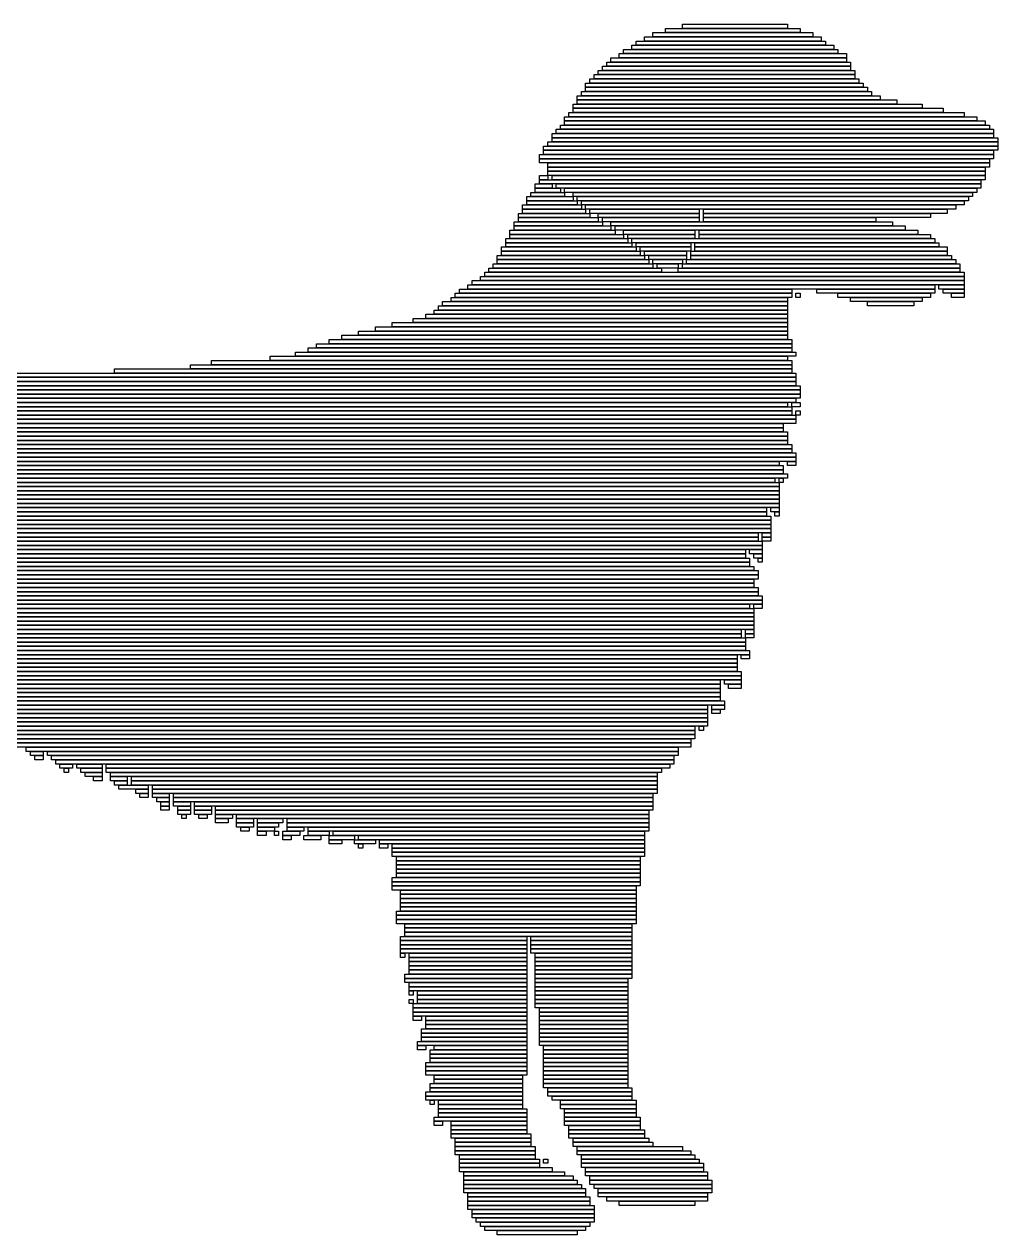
# Model space of a CAD drawing. Extents: x 307 to 716, y 368 to 656.
# Drawn here: x 484.5 to 716, y 368 to 656 of the extents above; entities that cross this region are included whole.
import ezdxf

# ---------------------------------------------------------------- set-up
doc = ezdxf.new("R2010")
doc.units = 0

msp = doc.modelspace()

# ---------------------------------------------------------------- linework, layer by layer
for p, q in [((634, 654), (672, 654)), ((634, 653), (634, 654)), ((637, 655), (669, 655)), ((637, 654), (637, 655)), ((669, 654), (637, 654)), ((641, 656), (666, 656)), ((641, 655), (641, 656)), ((666, 655), (641, 655)), ((666, 656), (666, 655)), ((669, 655), (669, 654)), ((672, 654), (672, 653)), ((629, 651), (677, 651)), ((629, 650), (629, 651)), ((630, 652), (675, 652)), ((630, 651), (630, 652)), ((675, 651), (630, 651)), ((632, 653), (674, 653)), ((632, 652), (632, 653)), ((674, 652), (632, 652)), ((672, 653), (634, 653)), ((674, 653), (674, 652)), ((675, 652), (675, 651)), ((677, 651), (677, 650)), ((624, 648), (680, 648)), ((624, 647), (624, 648)), ((626, 649), (680, 649)), ((626, 648), (626, 649)), ((680, 648), (626, 648)), ((627, 650), (678, 650)), ((627, 649), (627, 650)), ((678, 649), (627, 649)), ((677, 650), (629, 650)), ((678, 650), (678, 649)), ((680, 649), (680, 648)), ((680, 648), (680, 647)), ((622, 646), (681, 646)), ((622, 645), (622, 646)), ((623, 647), (681, 647)), ((623, 646), (623, 647)), ((681, 646), (623, 646)), ((680, 647), (624, 647)), ((681, 647), (681, 646)), ((681, 646), (681, 645)), ((619, 643), (683, 643)), ((619, 642), (619, 643)), ((620, 644), (682, 644)), ((620, 643), (620, 644)), ((682, 643), (620, 643)), ((621, 645), (682, 645)), ((621, 644), (621, 645)), ((682, 644), (621, 644)), ((681, 645), (622, 645)), ((682, 645), (682, 644)), ((682, 644), (682, 643)), ((683, 643), (683, 642)), ((617, 640), (686, 640)), ((617, 639), (617, 640)), ((618, 642), (684, 642)), ((618, 641), (618, 642)), ((684, 641), (618, 641)), ((618, 641), (685, 641)), ((618, 640), (618, 641)), ((685, 640), (618, 640)), ((683, 642), (619, 642)), ((684, 642), (684, 641)), ((685, 641), (685, 640)), ((686, 640), (686, 639)), ((615, 637), (698, 637)), ((615, 636), (615, 637)), ((616, 639), (688, 639)), ((616, 638), (616, 639)), ((688, 638), (616, 638)), ((616, 638), (692, 638)), ((616, 637), (616, 638)), ((692, 637), (616, 637)), ((686, 639), (617, 639)), ((688, 639), (688, 638)), ((692, 638), (692, 637)), ((698, 637), (698, 636)), ((613, 634), (711, 634)), ((613, 633), (613, 634)), ((614, 635), (708, 635)), ((614, 634), (614, 635)), ((708, 634), (614, 634)), ((698, 636), (615, 636)), ((615, 636), (703, 636)), ((615, 635), (615, 636)), ((703, 635), (615, 635)), ((703, 636), (703, 635)), ((708, 635), (708, 634)), ((711, 634), (711, 633)), ((611, 631), (715, 631)), ((611, 630), (611, 631)), ((612, 632), (714, 632)), ((612, 631), (612, 632)), ((714, 631), (612, 631)), ((711, 633), (613, 633)), ((613, 633), (713, 633)), ((613, 632), (613, 633)), ((713, 632), (613, 632)), ((713, 633), (713, 632)), ((714, 632), (714, 631)), ((715, 631), (715, 630)), ((609, 628), (716, 628)), ((609, 627), (609, 628)), ((610, 630), (715, 630)), ((610, 629), (610, 630)), ((715, 629), (610, 629)), ((610, 629), (716, 629)), ((610, 628), (610, 629)), ((716, 628), (610, 628)), ((715, 630), (611, 630)), ((715, 630), (715, 629)), ((716, 629), (716, 628)), ((716, 628), (716, 627)), ((607, 625), (715, 625)), ((607, 624), (607, 625)), ((608, 627), (716, 627)), ((608, 626), (608, 627)), ((716, 626), (608, 626)), ((608, 626), (715, 626)), ((608, 625), (608, 626)), ((715, 625), (608, 625)), ((716, 627), (609, 627)), ((715, 626), (715, 625)), ((715, 625), (715, 624)), ((716, 627), (716, 626)), ((715, 624), (607, 624)), ((607, 624), (714, 624)), ((607, 623), (607, 624)), ((714, 623), (607, 623)), ((609, 623), (714, 623)), ((609, 622), (609, 623)), ((714, 624), (714, 623)), ((714, 623), (714, 622)), ((607, 620), (609, 620)), ((607, 619), (607, 620)), ((714, 622), (609, 622)), ((609, 622), (713, 622)), ((609, 621), (609, 622)), ((713, 621), (609, 621)), ((609, 621), (713, 621)), ((609, 620), (609, 621)), ((713, 620), (609, 620)), ((609, 620), (609, 619)), ((610, 620), (713, 620)), ((610, 619), (610, 620)), ((713, 622), (713, 621)), ((713, 621), (713, 620)), ((713, 620), (713, 619)), ((606, 618), (610, 618)), ((606, 617), (606, 618)), ((610, 617), (606, 617)), ((606, 617), (612, 617)), ((606, 616), (606, 617)), ((609, 619), (607, 619)), ((607, 619), (712, 619)), ((607, 618), (607, 619)), ((712, 618), (607, 618)), ((713, 619), (610, 619)), ((610, 618), (610, 617)), ((611, 618), (712, 618)), ((611, 617), (611, 618)), ((712, 617), (611, 617)), ((612, 617), (612, 616)), ((613, 617), (711, 617)), ((613, 616), (613, 617)), ((711, 617), (711, 616)), ((712, 619), (712, 618)), ((712, 618), (712, 617)), ((604, 615), (615, 615)), ((604, 614), (604, 615)), ((615, 614), (604, 614)), ((604, 614), (616, 614)), ((604, 613), (604, 614)), ((605, 616), (613, 616)), ((605, 615), (605, 616)), ((613, 615), (605, 615)), ((612, 616), (606, 616)), ((711, 616), (613, 616)), ((613, 616), (613, 615)), ((615, 616), (710, 616)), ((615, 615), (615, 616)), ((710, 615), (615, 615)), ((615, 615), (615, 614)), ((616, 615), (709, 615)), ((616, 614), (616, 615)), ((709, 614), (616, 614)), ((616, 614), (616, 613)), ((617, 614), (708, 614)), ((617, 613), (617, 614)), ((708, 614), (708, 613)), ((709, 615), (709, 614)), ((710, 616), (710, 615)), ((602, 611), (619, 611)), ((602, 610), (602, 611)), ((603, 613), (617, 613)), ((603, 612), (603, 613)), ((617, 612), (603, 612)), ((603, 612), (618, 612)), ((603, 611), (603, 612)), ((618, 611), (603, 611)), ((616, 613), (604, 613)), ((708, 613), (617, 613)), ((617, 613), (617, 612)), ((618, 613), (706, 613)), ((618, 612), (618, 613)), ((706, 612), (618, 612)), ((618, 612), (618, 611)), ((619, 612), (645, 612)), ((619, 611), (619, 612)), ((645, 611), (619, 611)), ((619, 611), (619, 610)), ((621, 611), (645, 611)), ((621, 610), (621, 611)), ((645, 612), (645, 611)), ((645, 611), (645, 610)), ((646, 612), (704, 612)), ((646, 611), (646, 612)), ((704, 611), (646, 611)), ((646, 611), (700, 611)), ((646, 610), (646, 611)), ((700, 611), (700, 610)), ((704, 612), (704, 611)), ((706, 613), (706, 612)), ((601, 609), (622, 609)), ((601, 608), (601, 609)), ((622, 608), (601, 608)), ((601, 608), (624, 608)), ((601, 607), (601, 608)), ((619, 610), (602, 610)), ((602, 610), (621, 610)), ((602, 609), (602, 610)), ((621, 609), (602, 609)), ((645, 610), (621, 610)), ((621, 610), (621, 609)), ((622, 610), (645, 610)), ((622, 609), (622, 610)), ((645, 609), (622, 609)), ((622, 609), (622, 608)), ((624, 609), (691, 609)), ((624, 608), (624, 609)), ((691, 608), (624, 608)), ((624, 608), (624, 607)), ((625, 608), (694, 608)), ((625, 607), (625, 608)), ((645, 610), (645, 609)), ((700, 610), (646, 610)), ((646, 610), (687, 610)), ((646, 609), (646, 610)), ((687, 609), (646, 609)), ((687, 610), (687, 609)), ((691, 609), (691, 608)), ((694, 608), (694, 607)), ((599, 605), (628, 605)), ((599, 604), (599, 605)), ((600, 607), (625, 607)), ((600, 606), (600, 607)), ((625, 606), (600, 606)), ((600, 606), (627, 606)), ((600, 605), (600, 606)), ((627, 605), (600, 605)), ((624, 607), (601, 607)), ((694, 607), (625, 607)), ((625, 607), (625, 606)), ((627, 607), (644, 607)), ((627, 606), (627, 607)), ((644, 606), (627, 606)), ((627, 606), (627, 605)), ((628, 606), (644, 606)), ((628, 605), (628, 606)), ((644, 605), (628, 605)), ((628, 605), (628, 604)), ((629, 605), (701, 605)), ((629, 604), (629, 605)), ((644, 607), (644, 606)), ((644, 606), (644, 605)), ((645, 607), (697, 607)), ((645, 606), (645, 607)), ((697, 606), (645, 606)), ((645, 606), (700, 606)), ((645, 605), (645, 606)), ((700, 605), (645, 605)), ((697, 607), (697, 606)), ((700, 606), (700, 605)), ((701, 605), (701, 604)), ((598, 603), (630, 603)), ((598, 602), (598, 603)), ((630, 602), (598, 602)), ((598, 602), (631, 602)), ((598, 601), (598, 602)), ((628, 604), (599, 604)), ((599, 604), (629, 604)), ((599, 603), (599, 604)), ((629, 603), (599, 603)), ((701, 604), (629, 604)), ((629, 604), (629, 603)), ((630, 604), (643, 604)), ((630, 603), (630, 604)), ((643, 603), (630, 603)), ((630, 603), (630, 602)), ((631, 603), (643, 603)), ((631, 602), (631, 603)), ((643, 602), (631, 602)), ((631, 602), (631, 601)), ((632, 602), (642, 602)), ((632, 601), (632, 602)), ((642, 602), (642, 601)), ((643, 604), (643, 603)), ((643, 603), (643, 602)), ((643, 602), (704, 602)), ((643, 601), (643, 602)), ((644, 604), (702, 604)), ((644, 603), (644, 604)), ((702, 603), (644, 603)), ((644, 603), (704, 603)), ((644, 602), (644, 603)), ((704, 602), (644, 602)), ((702, 604), (702, 603)), ((704, 603), (704, 602)), ((704, 602), (704, 601)), ((597, 601), (632, 601)), ((597, 600), (597, 601)), ((632, 600), (597, 600)), ((597, 600), (633, 600)), ((597, 599), (597, 600)), ((631, 601), (598, 601)), ((642, 601), (632, 601)), ((632, 601), (632, 600)), ((633, 601), (642, 601)), ((633, 600), (633, 601)), ((642, 600), (633, 600)), ((633, 600), (633, 599)), ((634, 600), (641, 600)), ((634, 599), (634, 600)), ((641, 600), (641, 599)), ((642, 601), (642, 600)), ((642, 600), (706, 600)), ((642, 599), (642, 600)), ((704, 601), (643, 601)), ((643, 601), (705, 601)), ((643, 600), (643, 601)), ((705, 600), (643, 600)), ((705, 601), (705, 600)), ((706, 600), (706, 599)), ((594, 597), (708, 597)), ((594, 596), (594, 597)), ((595, 598), (636, 598)), ((595, 597), (595, 598)), ((636, 597), (595, 597)), ((596, 599), (634, 599)), ((596, 598), (596, 599)), ((634, 598), (596, 598)), ((633, 599), (597, 599)), ((641, 599), (634, 599)), ((634, 599), (634, 598)), ((635, 599), (640, 599)), ((635, 598), (635, 599)), ((640, 598), (635, 598)), ((636, 598), (636, 597)), ((640, 599), (640, 598)), ((640, 598), (707, 598)), ((640, 597), (640, 598)), ((707, 597), (640, 597)), ((641, 599), (707, 599)), ((641, 598), (641, 599)), ((707, 598), (641, 598)), ((706, 599), (642, 599)), ((707, 599), (707, 598)), ((707, 598), (707, 597)), ((708, 597), (708, 596)), ((590, 594), (701, 594)), ((590, 593), (590, 594)), ((591, 595), (708, 595)), ((591, 594), (591, 595)), ((708, 594), (591, 594)), ((593, 596), (708, 596)), ((593, 595), (593, 596)), ((708, 595), (593, 595)), ((708, 596), (594, 596)), ((701, 594), (701, 593)), ((702, 594), (708, 594)), ((702, 593), (702, 594)), ((708, 596), (708, 595)), ((708, 595), (708, 594)), ((708, 594), (708, 593)), ((586, 591), (666, 591)), ((586, 590), (586, 591)), ((587, 592), (667, 592)), ((587, 591), (587, 592)), ((667, 591), (587, 591)), ((588, 593), (667, 593)), ((588, 592), (588, 593)), ((667, 592), (588, 592)), ((701, 593), (590, 593)), ((666, 591), (666, 590)), ((667, 593), (667, 592)), ((667, 592), (667, 591)), ((668, 592), (669, 592)), ((668, 591), (668, 592)), ((669, 591), (668, 591)), ((669, 592), (669, 591)), ((673, 593), (701, 593)), ((673, 592), (673, 593)), ((701, 592), (673, 592)), ((678, 592), (700, 592)), ((678, 591), (678, 592)), ((700, 591), (678, 591)), ((681, 591), (698, 591)), ((681, 590), (681, 591)), ((698, 591), (698, 590)), ((700, 592), (700, 591)), ((701, 593), (701, 592)), ((708, 593), (702, 593)), ((703, 593), (708, 593)), ((703, 592), (703, 593)), ((708, 592), (703, 592)), ((705, 592), (708, 592)), ((705, 591), (705, 592)), ((708, 591), (705, 591)), ((708, 593), (708, 592)), ((708, 592), (708, 591)), ((582, 588), (666, 588)), ((582, 587), (582, 588)), ((583, 589), (666, 589)), ((583, 588), (583, 589)), ((666, 588), (583, 588)), ((584, 590), (666, 590)), ((584, 589), (584, 590)), ((666, 589), (584, 589)), ((666, 590), (586, 590)), ((666, 590), (666, 589)), ((666, 589), (666, 588)), ((666, 588), (666, 587)), ((698, 590), (681, 590)), ((685, 590), (696, 590)), ((685, 589), (685, 590)), ((696, 589), (685, 589)), ((696, 590), (696, 589)), ((572, 585), (666, 585)), ((572, 584), (572, 585)), ((577, 586), (666, 586)), ((577, 585), (577, 586)), ((666, 585), (577, 585)), ((580, 587), (666, 587)), ((580, 586), (580, 587)), ((666, 586), (580, 586)), ((666, 587), (582, 587)), ((666, 587), (666, 586)), ((666, 586), (666, 585)), ((666, 585), (666, 584)), ((560, 582), (666, 582)), ((560, 581), (560, 582)), ((564, 583), (666, 583)), ((564, 582), (564, 583)), ((666, 582), (564, 582)), ((568, 584), (666, 584)), ((568, 583), (568, 584)), ((666, 583), (568, 583)), ((666, 584), (572, 584)), ((666, 584), (666, 583)), ((666, 583), (666, 582)), ((666, 582), (666, 581)), ((552, 579), (667, 579)), ((552, 578), (552, 579)), ((554, 580), (667, 580)), ((554, 579), (554, 580)), ((667, 579), (554, 579)), ((557, 581), (667, 581)), ((557, 580), (557, 581)), ((667, 580), (557, 580)), ((666, 581), (560, 581)), ((667, 581), (667, 580)), ((667, 580), (667, 579)), ((667, 579), (667, 578)), ((529, 576), (667, 576)), ((529, 575), (529, 576)), ((543, 577), (666, 577)), ((543, 576), (543, 577)), ((666, 576), (543, 576)), ((549, 578), (668, 578)), ((549, 577), (549, 578)), ((668, 577), (549, 577)), ((667, 578), (552, 578)), ((666, 577), (666, 576)), ((667, 576), (667, 575)), ((668, 578), (668, 577)), ((506, 574), (667, 574)), ((506, 573), (506, 574)), ((524, 575), (667, 575)), ((524, 574), (524, 575)), ((667, 574), (524, 574)), ((667, 575), (529, 575)), ((667, 575), (667, 574)), ((667, 574), (667, 573)), ((458, 571), (668, 571)), ((464, 572), (668, 572)), ((668, 571), (464, 571)), ((474, 573), (668, 573)), ((668, 572), (474, 572)), ((667, 573), (506, 573)), ((668, 573), (668, 572)), ((668, 572), (668, 571)), ((668, 571), (668, 570)), ((445, 568), (669, 568)), ((449, 569), (669, 569)), ((669, 568), (449, 568)), ((453, 570), (669, 570)), ((669, 569), (453, 569)), ((668, 570), (458, 570)), ((669, 570), (669, 569)), ((669, 569), (669, 568)), ((669, 568), (669, 567)), ((436, 565), (667, 565)), ((439, 566), (666, 566)), ((666, 565), (439, 565)), ((442, 567), (668, 567)), ((668, 566), (442, 566)), ((669, 567), (445, 567)), ((666, 566), (666, 565)), ((667, 566), (669, 566)), ((667, 565), (667, 566)), ((669, 565), (667, 565)), ((667, 565), (667, 564)), ((668, 567), (668, 566)), ((669, 566), (669, 565)), ((429, 562), (668, 562)), ((431, 563), (668, 563)), ((668, 562), (431, 562)), ((433, 564), (667, 564)), ((667, 563), (433, 563)), ((667, 564), (436, 564)), ((667, 564), (667, 563)), ((668, 564), (669, 564)), ((668, 563), (668, 564)), ((669, 563), (668, 563)), ((668, 563), (668, 562)), ((668, 562), (668, 561)), ((669, 564), (669, 563)), ((423, 559), (666, 559)), ((425, 560), (665, 560)), ((665, 559), (425, 559)), ((427, 561), (665, 561)), ((665, 560), (427, 560)), ((668, 561), (429, 561)), ((665, 561), (665, 560)), ((665, 560), (665, 559)), ((666, 559), (666, 558)), ((418, 556), (667, 556)), ((420, 557), (666, 557)), ((666, 556), (420, 556)), ((421, 558), (666, 558)), ((666, 557), (421, 557)), ((666, 558), (423, 558)), ((666, 558), (666, 557)), ((666, 557), (666, 556)), ((667, 556), (667, 555)), ((414, 553), (668, 553)), ((416, 554), (668, 554)), ((668, 553), (416, 553)), ((417, 555), (667, 555)), ((667, 554), (417, 554)), ((667, 555), (418, 555)), ((667, 555), (667, 554)), ((668, 554), (668, 553)), ((668, 553), (668, 552)), ((412, 551), (665, 551)), ((413, 552), (664, 552)), ((664, 551), (413, 551)), ((668, 552), (414, 552)), ((664, 552), (664, 551)), ((665, 551), (665, 550)), ((666, 552), (668, 552)), ((666, 551), (666, 552)), ((668, 551), (666, 551)), ((668, 552), (668, 551)), ((409, 548), (663, 548)), ((410, 549), (666, 549)), ((666, 548), (410, 548)), ((411, 550), (665, 550)), ((665, 549), (411, 549)), ((665, 550), (412, 550)), ((663, 548), (663, 547)), ((664, 548), (665, 548)), ((664, 547), (664, 548)), ((665, 550), (665, 549)), ((665, 548), (665, 547)), ((666, 549), (666, 548)), ((407, 545), (664, 545)), ((408, 547), (664, 547)), ((664, 546), (408, 546)), ((408, 546), (664, 546)), ((664, 545), (408, 545)), ((663, 547), (409, 547)), ((665, 547), (664, 547)), ((664, 547), (664, 546)), ((664, 546), (664, 545)), ((664, 545), (664, 544)), ((404, 542), (664, 542)), ((405, 543), (664, 543)), ((664, 542), (405, 542)), ((406, 544), (664, 544)), ((664, 543), (406, 543)), ((664, 544), (407, 544)), ((664, 544), (664, 543)), ((664, 543), (664, 542)), ((664, 542), (664, 541)), ((402, 540), (661, 540)), ((661, 539), (402, 539)), ((402, 539), (662, 539)), ((403, 541), (661, 541)), ((661, 540), (403, 540)), ((664, 541), (404, 541)), ((661, 541), (661, 540)), ((661, 540), (661, 539)), ((662, 541), (664, 541)), ((662, 540), (662, 541)), ((664, 540), (662, 540)), ((662, 539), (662, 538)), ((663, 540), (664, 540)), ((663, 539), (663, 540)), ((664, 539), (663, 539)), ((664, 541), (664, 540)), ((664, 540), (664, 539)), ((400, 537), (662, 537)), ((662, 536), (400, 536)), ((400, 536), (662, 536)), ((401, 538), (662, 538)), ((662, 537), (401, 537)), ((662, 538), (402, 538)), ((662, 538), (662, 537)), ((662, 537), (662, 536)), ((662, 536), (662, 535)), ((398, 534), (659, 534)), ((659, 533), (398, 533)), ((398, 533), (660, 533)), ((399, 535), (659, 535)), ((659, 534), (399, 534)), ((662, 535), (400, 535)), ((659, 535), (659, 534)), ((659, 534), (659, 533)), ((660, 535), (662, 535)), ((660, 534), (660, 535)), ((662, 534), (660, 534)), ((660, 534), (662, 534)), ((660, 533), (660, 534)), ((662, 533), (660, 533)), ((660, 533), (660, 532)), ((662, 535), (662, 534)), ((662, 534), (662, 533)), ((395, 530), (656, 530)), ((396, 531), (656, 531)), ((656, 530), (396, 530)), ((397, 532), (660, 532)), ((660, 531), (397, 531)), ((660, 532), (398, 532)), ((656, 531), (656, 530)), ((656, 530), (656, 529)), ((657, 531), (660, 531)), ((657, 530), (657, 531)), ((660, 530), (657, 530)), ((658, 530), (660, 530)), ((658, 529), (658, 530)), ((660, 532), (660, 531)), ((660, 531), (660, 530)), ((660, 530), (660, 529)), ((394, 528), (657, 528)), ((656, 529), (395, 529)), ((395, 529), (657, 529)), ((657, 528), (395, 528)), ((657, 529), (657, 528)), ((657, 528), (657, 527)), ((660, 529), (658, 529)), ((659, 529), (660, 529)), ((659, 528), (659, 529)), ((660, 528), (659, 528)), ((660, 529), (660, 528)), ((392, 526), (659, 526)), ((659, 525), (392, 525)), ((392, 525), (659, 525)), ((393, 527), (658, 527)), ((658, 526), (393, 526)), ((657, 527), (394, 527)), ((658, 527), (658, 526)), ((659, 526), (659, 525)), ((659, 525), (659, 524)), ((390, 523), (658, 523)), ((658, 522), (390, 522)), ((390, 522), (659, 522)), ((391, 524), (658, 524)), ((658, 523), (391, 523)), ((659, 524), (392, 524)), ((658, 524), (658, 523)), ((658, 523), (658, 522)), ((659, 522), (659, 521)), ((387, 519), (660, 519)), ((388, 520), (660, 520)), ((660, 519), (388, 519)), ((389, 521), (659, 521)), ((659, 520), (389, 520)), ((659, 521), (390, 521)), ((659, 521), (659, 520)), ((660, 520), (660, 519)), ((660, 519), (660, 518)), ((384, 516), (658, 516)), ((385, 517), (658, 517)), ((658, 516), (385, 516)), ((386, 518), (657, 518)), ((657, 517), (386, 517)), ((660, 518), (387, 518)), ((657, 518), (657, 517)), ((658, 518), (660, 518)), ((658, 517), (658, 518)), ((660, 517), (658, 517)), ((658, 517), (658, 516)), ((658, 516), (658, 515)), ((660, 518), (660, 517)), ((381, 513), (658, 513)), ((382, 514), (658, 514)), ((658, 513), (382, 513)), ((383, 515), (658, 515)), ((658, 514), (383, 514)), ((658, 515), (384, 515)), ((658, 515), (658, 514)), ((658, 514), (658, 513)), ((658, 513), (658, 512)), ((378, 510), (656, 510)), ((379, 511), (655, 511)), ((655, 510), (379, 510)), ((380, 512), (655, 512)), ((655, 511), (380, 511)), ((658, 512), (381, 512)), ((655, 512), (655, 511)), ((655, 511), (655, 510)), ((656, 512), (658, 512)), ((656, 511), (656, 512)), ((658, 511), (656, 511)), ((656, 511), (658, 511)), ((656, 510), (656, 511)), ((658, 510), (656, 510)), ((656, 510), (656, 509)), ((658, 512), (658, 511)), ((658, 511), (658, 510)), ((373, 507), (657, 507)), ((375, 508), (656, 508)), ((656, 507), (375, 507)), ((376, 509), (656, 509)), ((656, 508), (376, 508)), ((656, 509), (378, 509)), ((656, 509), (656, 508)), ((656, 508), (656, 507)), ((657, 507), (657, 506)), ((368, 504), (654, 504)), ((370, 505), (654, 505)), ((654, 504), (370, 504)), ((372, 506), (654, 506)), ((654, 505), (372, 505)), ((657, 506), (373, 506)), ((654, 506), (654, 505)), ((654, 505), (654, 504)), ((654, 504), (654, 503)), ((655, 506), (657, 506)), ((655, 505), (655, 506)), ((657, 505), (655, 505)), ((657, 506), (657, 505)), ((363, 502), (655, 502)), ((366, 503), (654, 503)), ((654, 502), (366, 502)), ((654, 503), (368, 503)), ((654, 503), (654, 502)), ((655, 502), (655, 501)), ((352, 499), (650, 499)), ((357, 500), (650, 500)), ((650, 499), (357, 499)), ((360, 501), (655, 501)), ((655, 500), (360, 500)), ((655, 501), (363, 501)), ((650, 500), (650, 499)), ((650, 499), (650, 498)), ((651, 500), (655, 500)), ((651, 499), (651, 500)), ((655, 499), (651, 499)), ((652, 499), (655, 499)), ((652, 498), (652, 499)), ((655, 501), (655, 500)), ((655, 500), (655, 499)), ((655, 499), (655, 498)), ((319, 496), (650, 496)), ((322, 497), (650, 497)), ((650, 496), (322, 496)), ((342, 498), (650, 498)), ((650, 497), (342, 497)), ((650, 498), (352, 498)), ((650, 498), (650, 497)), ((650, 497), (650, 496)), ((650, 496), (650, 495)), ((655, 498), (652, 498)), ((313, 493), (647, 493)), ((314, 494), (647, 494)), ((647, 493), (314, 493)), ((316, 495), (651, 495)), ((651, 494), (316, 494)), ((650, 495), (319, 495)), ((647, 494), (647, 493)), ((647, 493), (647, 492)), ((648, 494), (651, 494)), ((648, 493), (648, 494)), ((651, 493), (648, 493)), ((648, 493), (650, 493)), ((648, 492), (648, 493)), ((650, 493), (650, 492)), ((651, 495), (651, 494)), ((651, 494), (651, 493)), ((310, 491), (647, 491)), ((647, 490), (310, 490)), ((310, 490), (647, 490)), ((312, 492), (647, 492)), ((647, 491), (312, 491)), ((647, 492), (313, 492)), ((647, 492), (647, 491)), ((647, 491), (647, 490)), ((647, 490), (647, 489)), ((650, 492), (648, 492)), ((308, 488), (644, 488)), ((644, 487), (308, 487)), ((308, 487), (644, 487)), ((309, 489), (644, 489)), ((644, 488), (309, 488)), ((647, 489), (310, 489)), ((644, 489), (644, 488)), ((644, 488), (644, 487)), ((644, 487), (644, 486)), ((645, 489), (646, 489)), ((645, 488), (645, 489)), ((646, 488), (645, 488)), ((646, 489), (646, 488)), ((307, 486), (643, 486)), ((643, 485), (307, 485)), ((644, 486), (308, 486)), ((401, 485), (643, 485)), ((643, 484), (401, 484)), ((485, 484), (640, 484)), ((485, 483), (485, 484)), ((640, 484), (640, 483)), ((643, 486), (643, 485)), ((643, 485), (643, 484)), ((640, 483), (485, 483)), ((486, 483), (489, 483)), ((486, 482), (486, 483)), ((489, 482), (486, 482)), ((487, 482), (489, 482)), ((487, 481), (487, 482)), ((489, 481), (487, 481)), ((489, 483), (489, 482)), ((489, 482), (489, 481)), ((490, 483), (640, 483)), ((490, 482), (490, 483)), ((640, 482), (490, 482)), ((491, 482), (639, 482)), ((491, 481), (491, 482)), ((639, 481), (491, 481)), ((492, 481), (639, 481)), ((492, 480), (492, 481)), ((639, 482), (639, 481)), ((639, 481), (639, 480)), ((640, 483), (640, 482)), ((639, 480), (492, 480)), ((493, 480), (496, 480)), ((493, 479), (493, 480)), ((496, 479), (493, 479)), ((494, 479), (495, 479)), ((494, 478), (494, 479)), ((495, 479), (495, 478)), ((496, 480), (496, 479)), ((497, 480), (503, 480)), ((497, 479), (497, 480)), ((503, 479), (497, 479)), ((498, 479), (503, 479)), ((498, 478), (498, 479)), ((503, 480), (503, 479)), ((503, 479), (503, 478)), ((504, 480), (638, 480)), ((504, 479), (504, 480)), ((638, 479), (504, 479)), ((504, 479), (636, 479)), ((504, 478), (504, 479)), ((636, 479), (636, 478)), ((638, 480), (638, 479)), ((495, 478), (494, 478)), ((503, 478), (498, 478)), ((499, 478), (503, 478)), ((499, 477), (499, 478)), ((503, 477), (499, 477)), ((501, 477), (503, 477)), ((501, 476), (501, 477)), ((503, 476), (501, 476)), ((503, 478), (503, 477)), ((503, 477), (503, 476)), ((636, 478), (504, 478)), ((505, 478), (635, 478)), ((505, 477), (505, 478)), ((635, 477), (505, 477)), ((505, 477), (509, 477)), ((505, 476), (505, 477)), ((509, 476), (505, 476)), ((506, 476), (509, 476)), ((506, 475), (506, 476)), ((509, 477), (509, 476)), ((509, 476), (509, 475)), ((510, 477), (635, 477)), ((510, 476), (510, 477)), ((635, 476), (510, 476)), ((510, 476), (635, 476)), ((510, 475), (510, 476)), ((635, 478), (635, 477)), ((635, 477), (635, 476)), ((635, 476), (635, 475)), ((509, 475), (506, 475)), ((507, 475), (514, 475)), ((507, 474), (507, 475)), ((514, 474), (507, 474)), ((635, 475), (510, 475)), ((511, 474), (514, 474)), ((511, 473), (511, 474)), ((514, 473), (511, 473)), ((512, 473), (514, 473)), ((512, 472), (512, 473)), ((514, 475), (514, 474)), ((514, 474), (514, 473)), ((514, 473), (514, 472)), ((515, 475), (635, 475)), ((515, 474), (515, 475)), ((635, 474), (515, 474)), ((515, 474), (635, 474)), ((515, 473), (515, 474)), ((635, 473), (515, 473)), ((515, 473), (519, 473)), ((515, 472), (515, 473)), ((519, 473), (519, 472)), ((520, 473), (634, 473)), ((520, 472), (520, 473)), ((634, 473), (634, 472)), ((635, 475), (635, 474)), ((635, 474), (635, 473)), ((514, 472), (512, 472)), ((519, 472), (515, 472)), ((516, 472), (519, 472)), ((516, 471), (516, 472)), ((519, 471), (516, 471)), ((517, 471), (519, 471)), ((517, 470), (517, 471)), ((519, 470), (517, 470)), ((517, 470), (519, 470)), ((517, 469), (517, 470)), ((519, 472), (519, 471)), ((519, 471), (519, 470)), ((519, 470), (519, 469)), ((634, 472), (520, 472)), ((520, 472), (634, 472)), ((520, 471), (520, 472)), ((634, 471), (520, 471)), ((520, 471), (524, 471)), ((520, 470), (520, 471)), ((524, 470), (520, 470)), ((521, 470), (524, 470)), ((521, 469), (521, 470)), ((524, 471), (524, 470)), ((524, 470), (524, 469)), ((525, 471), (634, 471)), ((525, 470), (525, 471)), ((634, 470), (525, 470)), ((525, 470), (529, 470)), ((525, 469), (525, 470)), ((529, 470), (529, 469)), ((530, 470), (634, 470)), ((530, 469), (530, 470)), ((634, 472), (634, 471)), ((634, 471), (634, 470)), ((634, 470), (634, 469)), ((519, 469), (517, 469)), ((524, 469), (521, 469)), ((521, 469), (524, 469)), ((521, 468), (521, 469)), ((524, 468), (521, 468)), ((522, 468), (523, 468)), ((522, 467), (522, 468)), ((523, 467), (522, 467)), ((523, 468), (523, 467)), ((524, 469), (524, 468)), ((529, 469), (525, 469)), ((525, 469), (529, 469)), ((525, 468), (525, 469)), ((529, 468), (525, 468)), ((526, 468), (528, 468)), ((526, 467), (526, 468)), ((528, 467), (526, 467)), ((528, 468), (528, 467)), ((529, 469), (529, 468)), ((634, 469), (530, 469)), ((530, 469), (633, 469)), ((530, 468), (530, 469)), ((633, 468), (530, 468)), ((530, 468), (534, 468)), ((530, 467), (530, 468)), ((534, 467), (530, 467)), ((530, 467), (533, 467)), ((530, 466), (530, 467)), ((533, 467), (533, 466)), ((534, 468), (534, 467)), ((535, 468), (633, 468)), ((535, 467), (535, 468)), ((633, 467), (535, 467)), ((535, 467), (539, 467)), ((535, 466), (535, 467)), ((539, 467), (539, 466)), ((540, 467), (546, 467)), ((540, 466), (540, 467)), ((546, 467), (546, 466)), ((547, 467), (633, 467)), ((547, 466), (547, 467)), ((633, 469), (633, 468)), ((633, 468), (633, 467)), ((633, 467), (633, 466)), ((533, 466), (530, 466)), ((539, 466), (535, 466)), ((535, 466), (539, 466)), ((535, 465), (535, 466)), ((539, 465), (535, 465)), ((536, 465), (538, 465)), ((536, 464), (536, 465)), ((538, 464), (536, 464)), ((538, 465), (538, 464)), ((539, 466), (539, 465)), ((546, 466), (540, 466)), ((540, 466), (545, 466)), ((540, 465), (540, 466)), ((545, 465), (540, 465)), ((540, 465), (544, 465)), ((540, 464), (540, 465)), ((544, 464), (540, 464)), ((540, 464), (542, 464)), ((540, 463), (540, 464)), ((542, 464), (542, 463)), ((544, 465), (544, 464)), ((544, 464), (545, 464)), ((544, 463), (544, 464)), ((545, 466), (545, 465)), ((545, 464), (545, 463)), ((546, 464), (550, 464)), ((546, 463), (546, 464)), ((633, 466), (547, 466)), ((547, 466), (633, 466)), ((547, 465), (547, 466)), ((633, 465), (547, 465)), ((547, 465), (551, 465)), ((547, 464), (547, 465)), ((551, 464), (547, 464)), ((550, 464), (550, 463)), ((551, 465), (551, 464)), ((552, 465), (633, 465)), ((552, 464), (552, 465)), ((633, 464), (552, 464)), ((552, 464), (557, 464)), ((552, 463), (552, 464)), ((557, 464), (557, 463)), ((558, 464), (632, 464)), ((558, 463), (558, 464)), ((632, 464), (632, 463)), ((633, 466), (633, 465)), ((633, 465), (633, 464)), ((542, 463), (540, 463)), ((545, 463), (544, 463)), ((550, 463), (546, 463)), ((546, 463), (548, 463)), ((546, 462), (546, 463)), ((548, 462), (546, 462)), ((548, 463), (548, 462)), ((551, 463), (555, 463)), ((551, 462), (551, 463)), ((555, 462), (551, 462)), ((557, 463), (552, 463)), ((555, 463), (555, 462)), ((557, 463), (563, 463)), ((557, 462), (557, 463)), ((563, 462), (557, 462)), ((557, 462), (560, 462)), ((557, 461), (557, 462)), ((560, 461), (557, 461)), ((632, 463), (558, 463)), ((560, 462), (560, 461)), ((563, 463), (563, 462)), ((563, 462), (568, 462)), ((563, 461), (563, 462)), ((568, 461), (563, 461)), ((564, 463), (632, 463)), ((564, 462), (564, 463)), ((632, 462), (564, 462)), ((564, 461), (565, 461)), ((564, 460), (564, 461)), ((565, 461), (565, 460)), ((568, 462), (568, 461)), ((569, 462), (632, 462)), ((569, 461), (569, 462)), ((632, 461), (569, 461)), ((569, 461), (571, 461)), ((569, 460), (569, 461)), ((571, 461), (571, 460)), ((572, 461), (632, 461)), ((572, 460), (572, 461)), ((632, 463), (632, 462)), ((632, 462), (632, 461)), ((632, 461), (632, 460)), ((565, 460), (564, 460)), ((571, 460), (569, 460)), ((632, 460), (572, 460)), ((572, 460), (632, 460)), ((572, 459), (572, 460)), ((632, 459), (572, 459)), ((572, 459), (632, 459)), ((572, 458), (572, 459)), ((632, 458), (572, 458)), ((573, 458), (631, 458)), ((573, 457), (573, 458)), ((631, 458), (631, 457)), ((632, 460), (632, 459)), ((632, 459), (632, 458)), ((631, 457), (573, 457)), ((573, 457), (631, 457)), ((573, 456), (573, 457)), ((631, 456), (573, 456)), ((573, 456), (631, 456)), ((573, 455), (573, 456)), ((631, 457), (631, 456)), ((631, 456), (631, 455)), ((572, 453), (631, 453)), ((572, 452), (572, 453)), ((631, 455), (573, 455)), ((573, 455), (631, 455)), ((573, 454), (573, 455)), ((631, 454), (573, 454)), ((573, 454), (631, 454)), ((573, 453), (573, 454)), ((631, 453), (573, 453)), ((631, 455), (631, 454)), ((631, 454), (631, 453)), ((631, 453), (631, 452)), ((631, 452), (572, 452)), ((572, 452), (631, 452)), ((572, 451), (572, 452)), ((631, 451), (572, 451)), ((572, 451), (630, 451)), ((572, 450), (572, 451)), ((630, 450), (572, 450)), ((574, 450), (630, 450)), ((574, 449), (574, 450)), ((630, 451), (630, 450)), ((630, 450), (630, 449)), ((631, 452), (631, 451)), ((630, 449), (574, 449)), ((574, 449), (630, 449)), ((574, 448), (574, 449)), ((630, 448), (574, 448)), ((574, 448), (630, 448)), ((574, 447), (574, 448)), ((630, 447), (574, 447)), ((574, 447), (630, 447)), ((574, 446), (574, 447)), ((630, 449), (630, 448)), ((630, 448), (630, 447)), ((630, 447), (630, 446)), ((573, 445), (630, 445)), ((573, 444), (573, 445)), ((630, 444), (573, 444)), ((573, 444), (630, 444)), ((573, 443), (573, 444)), ((630, 446), (574, 446)), ((574, 446), (630, 446)), ((574, 445), (574, 446)), ((630, 445), (574, 445)), ((630, 446), (630, 445)), ((630, 445), (630, 444)), ((630, 444), (630, 443)), ((630, 443), (573, 443)), ((573, 443), (630, 443)), ((573, 442), (573, 443)), ((630, 442), (573, 442)), ((575, 442), (629, 442)), ((575, 441), (575, 442)), ((629, 441), (575, 441)), ((575, 441), (629, 441)), ((575, 440), (575, 441)), ((629, 442), (629, 441)), ((629, 441), (629, 440)), ((630, 443), (630, 442)), ((574, 439), (604, 439)), ((574, 438), (574, 439)), ((604, 438), (574, 438)), ((574, 438), (604, 438)), ((574, 437), (574, 438)), ((629, 440), (575, 440)), ((575, 440), (629, 440)), ((575, 439), (575, 440)), ((629, 439), (575, 439)), ((604, 439), (604, 438)), ((604, 438), (604, 437)), ((605, 439), (629, 439)), ((605, 438), (605, 439)), ((629, 438), (605, 438)), ((605, 438), (629, 438)), ((605, 437), (605, 438)), ((629, 440), (629, 439)), ((629, 439), (629, 438)), ((629, 438), (629, 437)), ((604, 437), (574, 437)), ((574, 437), (604, 437)), ((574, 436), (574, 437)), ((604, 436), (574, 436)), ((574, 436), (604, 436)), ((574, 435), (574, 436)), ((604, 435), (574, 435)), ((574, 435), (575, 435)), ((574, 434), (574, 435)), ((575, 435), (575, 434)), ((576, 435), (604, 435)), ((576, 434), (576, 435)), ((604, 437), (604, 436)), ((604, 436), (604, 435)), ((604, 435), (604, 434)), ((629, 437), (605, 437)), ((605, 437), (629, 437)), ((605, 436), (605, 437)), ((629, 436), (605, 436)), ((605, 436), (629, 436)), ((605, 435), (605, 436)), ((629, 435), (605, 435)), ((606, 435), (629, 435)), ((606, 434), (606, 435)), ((629, 437), (629, 436)), ((629, 436), (629, 435)), ((629, 435), (629, 434)), ((575, 434), (574, 434)), ((604, 434), (576, 434)), ((576, 434), (604, 434)), ((576, 433), (576, 434)), ((604, 433), (576, 433)), ((576, 433), (604, 433)), ((576, 432), (576, 433)), ((604, 432), (576, 432)), ((576, 432), (604, 432)), ((576, 431), (576, 432)), ((604, 434), (604, 433)), ((604, 433), (604, 432)), ((604, 432), (604, 431)), ((629, 434), (606, 434)), ((606, 434), (629, 434)), ((606, 433), (606, 434)), ((629, 433), (606, 433)), ((606, 433), (629, 433)), ((606, 432), (606, 433)), ((629, 432), (606, 432)), ((606, 432), (629, 432)), ((606, 431), (606, 432)), ((629, 434), (629, 433)), ((629, 433), (629, 432)), ((629, 432), (629, 431)), ((575, 430), (604, 430)), ((575, 429), (575, 430)), ((604, 431), (576, 431)), ((576, 431), (604, 431)), ((576, 430), (576, 431)), ((604, 430), (576, 430)), ((604, 431), (604, 430)), ((604, 430), (604, 429)), ((629, 431), (606, 431)), ((606, 431), (629, 431)), ((606, 430), (606, 431)), ((629, 430), (606, 430)), ((606, 430), (629, 430)), ((606, 429), (606, 430)), ((629, 431), (629, 430)), ((629, 430), (629, 429)), ((604, 429), (575, 429)), ((575, 429), (604, 429)), ((575, 428), (575, 429)), ((604, 428), (575, 428)), ((576, 428), (604, 428)), ((576, 427), (576, 428)), ((604, 427), (576, 427)), ((576, 427), (604, 427)), ((576, 426), (576, 427)), ((604, 429), (604, 428)), ((604, 428), (604, 427)), ((604, 427), (604, 426)), ((629, 429), (606, 429)), ((606, 429), (628, 429)), ((606, 428), (606, 429)), ((628, 428), (606, 428)), ((606, 428), (628, 428)), ((606, 427), (606, 428)), ((628, 427), (606, 427)), ((606, 427), (628, 427)), ((606, 426), (606, 427)), ((628, 429), (628, 428)), ((628, 428), (628, 427)), ((628, 427), (628, 426)), ((604, 426), (576, 426)), ((576, 426), (577, 426)), ((576, 425), (576, 426)), ((577, 425), (576, 425)), ((576, 424), (577, 424)), ((576, 423), (576, 424)), ((577, 426), (577, 425)), ((577, 424), (577, 423)), ((578, 426), (604, 426)), ((578, 425), (578, 426)), ((604, 425), (578, 425)), ((578, 425), (604, 425)), ((578, 424), (578, 425)), ((604, 424), (578, 424)), ((578, 424), (604, 424)), ((578, 423), (578, 424)), ((604, 426), (604, 425)), ((604, 425), (604, 424)), ((604, 424), (604, 423)), ((628, 426), (606, 426)), ((606, 426), (628, 426)), ((606, 425), (606, 426)), ((628, 425), (606, 425)), ((606, 425), (628, 425)), ((606, 424), (606, 425)), ((628, 424), (606, 424)), ((606, 424), (628, 424)), ((606, 423), (606, 424)), ((628, 426), (628, 425)), ((628, 425), (628, 424)), ((628, 424), (628, 423)), ((577, 423), (576, 423)), ((577, 423), (604, 423)), ((577, 422), (577, 423)), ((604, 422), (577, 422)), ((577, 422), (604, 422)), ((577, 421), (577, 422)), ((604, 421), (577, 421)), ((577, 421), (604, 421)), ((577, 420), (577, 421)), ((604, 423), (578, 423)), ((604, 423), (604, 422)), ((604, 422), (604, 421)), ((604, 421), (604, 420)), ((628, 423), (606, 423)), ((606, 423), (628, 423)), ((606, 422), (606, 423)), ((628, 422), (606, 422)), ((607, 422), (628, 422)), ((607, 421), (607, 422)), ((628, 421), (607, 421)), ((607, 421), (628, 421)), ((607, 420), (607, 421)), ((628, 423), (628, 422)), ((628, 422), (628, 421)), ((628, 421), (628, 420)), ((604, 420), (577, 420)), ((577, 420), (579, 420)), ((577, 419), (577, 420)), ((579, 419), (577, 419)), ((579, 420), (579, 419)), ((580, 420), (604, 420)), ((580, 419), (580, 420)), ((604, 419), (580, 419)), ((580, 419), (604, 419)), ((580, 418), (580, 419)), ((604, 418), (580, 418)), ((580, 418), (604, 418)), ((580, 417), (580, 418)), ((604, 420), (604, 419)), ((604, 419), (604, 418)), ((604, 418), (604, 417)), ((628, 420), (607, 420)), ((607, 420), (628, 420)), ((607, 419), (607, 420)), ((628, 419), (607, 419)), ((607, 419), (628, 419)), ((607, 418), (607, 419)), ((628, 418), (607, 418)), ((607, 418), (628, 418)), ((607, 417), (607, 418)), ((628, 420), (628, 419)), ((628, 419), (628, 418)), ((628, 418), (628, 417)), ((579, 417), (604, 417)), ((579, 416), (579, 417)), ((604, 416), (579, 416)), ((579, 416), (604, 416)), ((579, 415), (579, 416)), ((604, 415), (579, 415)), ((579, 415), (604, 415)), ((579, 414), (579, 415)), ((604, 417), (580, 417)), ((604, 417), (604, 416)), ((604, 416), (604, 415)), ((604, 415), (604, 414)), ((628, 417), (607, 417)), ((607, 417), (628, 417)), ((607, 416), (607, 417)), ((628, 416), (607, 416)), ((607, 416), (628, 416)), ((607, 415), (607, 416)), ((628, 415), (607, 415)), ((607, 415), (628, 415)), ((607, 414), (607, 415)), ((628, 417), (628, 416)), ((628, 416), (628, 415)), ((628, 415), (628, 414)), ((578, 414), (604, 414)), ((578, 413), (578, 414)), ((604, 413), (578, 413)), ((578, 413), (580, 413)), ((578, 412), (578, 413)), ((580, 412), (578, 412)), ((604, 414), (579, 414)), ((580, 413), (580, 412)), ((581, 412), (604, 412)), ((581, 411), (581, 412)), ((582, 413), (604, 413)), ((582, 412), (582, 413)), ((604, 412), (582, 412)), ((604, 414), (604, 413)), ((604, 413), (604, 412)), ((604, 412), (604, 411)), ((628, 414), (607, 414)), ((607, 414), (628, 414)), ((607, 413), (607, 414)), ((628, 413), (607, 413)), ((608, 413), (628, 413)), ((608, 412), (608, 413)), ((628, 412), (608, 412)), ((608, 412), (628, 412)), ((608, 411), (608, 412)), ((628, 414), (628, 413)), ((628, 413), (628, 412)), ((628, 412), (628, 411)), ((580, 409), (604, 409)), ((580, 408), (580, 409)), ((604, 411), (581, 411)), ((581, 411), (604, 411)), ((581, 410), (581, 411)), ((604, 410), (581, 410)), ((581, 410), (604, 410)), ((581, 409), (581, 410)), ((604, 409), (581, 409)), ((604, 411), (604, 410)), ((604, 410), (604, 409)), ((604, 409), (604, 408)), ((628, 411), (608, 411)), ((608, 411), (628, 411)), ((608, 410), (608, 411)), ((628, 410), (608, 410)), ((608, 410), (628, 410)), ((608, 409), (608, 410)), ((628, 409), (608, 409)), ((608, 409), (628, 409)), ((608, 408), (608, 409)), ((628, 411), (628, 410)), ((628, 410), (628, 409)), ((628, 409), (628, 408)), ((604, 408), (580, 408)), ((580, 408), (604, 408)), ((580, 407), (580, 408)), ((604, 407), (580, 407)), ((580, 407), (604, 407)), ((580, 406), (580, 407)), ((604, 408), (604, 407)), ((604, 407), (604, 406)), ((628, 408), (608, 408)), ((608, 408), (628, 408)), ((608, 407), (608, 408)), ((628, 407), (608, 407)), ((608, 407), (628, 407)), ((608, 406), (608, 407)), ((628, 408), (628, 407)), ((628, 407), (628, 406)), ((604, 406), (580, 406)), ((581, 404), (603, 404)), ((581, 403), (581, 404)), ((582, 406), (603, 406)), ((582, 405), (582, 406)), ((603, 405), (582, 405)), ((582, 405), (603, 405)), ((582, 404), (582, 405)), ((603, 404), (582, 404)), ((603, 406), (603, 405)), ((603, 405), (603, 404)), ((603, 404), (603, 403)), ((628, 406), (608, 406)), ((608, 406), (628, 406)), ((608, 405), (608, 406)), ((628, 405), (608, 405)), ((608, 405), (628, 405)), ((608, 404), (608, 405)), ((628, 404), (608, 404)), ((608, 404), (628, 404)), ((608, 403), (608, 404)), ((628, 406), (628, 405)), ((628, 405), (628, 404)), ((628, 404), (628, 403)), ((580, 402), (603, 402)), ((580, 401), (580, 402)), ((603, 401), (580, 401)), ((580, 401), (603, 401)), ((580, 400), (580, 401)), ((603, 403), (581, 403)), ((581, 403), (603, 403)), ((581, 402), (581, 403)), ((603, 402), (581, 402)), ((603, 403), (603, 402)), ((603, 402), (603, 401)), ((603, 401), (603, 400)), ((628, 403), (608, 403)), ((609, 403), (629, 403)), ((609, 402), (609, 403)), ((629, 402), (609, 402)), ((609, 402), (629, 402)), ((609, 401), (609, 402)), ((629, 401), (609, 401)), ((610, 401), (629, 401)), ((610, 400), (610, 401)), ((629, 403), (629, 402)), ((629, 402), (629, 401)), ((629, 401), (629, 400)), ((603, 400), (580, 400)), ((581, 400), (582, 400)), ((581, 399), (581, 400)), ((582, 399), (581, 399)), ((582, 400), (582, 399)), ((583, 400), (603, 400)), ((583, 399), (583, 400)), ((603, 399), (583, 399)), ((583, 399), (603, 399)), ((583, 398), (583, 399)), ((603, 398), (583, 398)), ((583, 398), (604, 398)), ((583, 397), (583, 398)), ((603, 400), (603, 399)), ((603, 399), (603, 398)), ((604, 398), (604, 397)), ((629, 400), (610, 400)), ((612, 400), (630, 400)), ((612, 399), (612, 400)), ((630, 399), (612, 399)), ((612, 399), (630, 399)), ((612, 398), (612, 399)), ((630, 398), (612, 398)), ((613, 398), (630, 398)), ((613, 397), (613, 398)), ((630, 400), (630, 399)), ((630, 399), (630, 398)), ((630, 398), (630, 397)), ((582, 396), (604, 396)), ((582, 395), (582, 396)), ((604, 395), (582, 395)), ((582, 395), (584, 395)), ((582, 394), (582, 395)), ((604, 397), (583, 397)), ((583, 397), (604, 397)), ((583, 396), (583, 397)), ((604, 396), (583, 396)), ((584, 395), (584, 394)), ((586, 395), (604, 395)), ((586, 394), (586, 395)), ((604, 397), (604, 396)), ((604, 396), (604, 395)), ((604, 395), (604, 394)), ((630, 397), (613, 397)), ((613, 397), (630, 397)), ((613, 396), (613, 397)), ((630, 396), (613, 396)), ((613, 396), (631, 396)), ((613, 395), (613, 396)), ((631, 395), (613, 395)), ((613, 395), (631, 395)), ((613, 394), (613, 395)), ((630, 397), (630, 396)), ((631, 396), (631, 395)), ((631, 395), (631, 394)), ((584, 394), (582, 394)), ((604, 394), (586, 394)), ((586, 394), (604, 394)), ((586, 393), (586, 394)), ((604, 393), (586, 393)), ((586, 393), (604, 393)), ((586, 392), (586, 393)), ((604, 392), (586, 392)), ((586, 392), (605, 392)), ((586, 391), (586, 392)), ((604, 394), (604, 393)), ((604, 393), (604, 392)), ((605, 392), (605, 391)), ((631, 394), (613, 394)), ((614, 394), (631, 394)), ((614, 393), (614, 394)), ((631, 393), (614, 393)), ((614, 393), (632, 393)), ((614, 392), (614, 393)), ((632, 392), (614, 392)), ((614, 392), (632, 392)), ((614, 391), (614, 392)), ((631, 394), (631, 393)), ((632, 393), (632, 392)), ((632, 392), (632, 391)), ((605, 391), (586, 391)), ((587, 391), (605, 391)), ((587, 390), (587, 391)), ((605, 390), (587, 390)), ((587, 390), (605, 390)), ((587, 389), (587, 390)), ((605, 389), (587, 389)), ((587, 389), (606, 389)), ((587, 388), (587, 389)), ((605, 391), (605, 390)), ((605, 390), (605, 389)), ((606, 389), (606, 388)), ((632, 391), (614, 391)), ((615, 391), (633, 391)), ((615, 390), (615, 391)), ((633, 390), (615, 390)), ((615, 390), (634, 390)), ((615, 389), (615, 390)), ((634, 389), (615, 389)), ((616, 389), (641, 389)), ((616, 388), (616, 389)), ((633, 391), (633, 390)), ((634, 390), (634, 389)), ((641, 389), (641, 388)), ((606, 388), (587, 388)), ((587, 388), (606, 388)), ((587, 387), (587, 388)), ((606, 387), (587, 387)), ((588, 387), (606, 387)), ((588, 386), (588, 387)), ((606, 386), (588, 386)), ((588, 386), (607, 386)), ((588, 385), (588, 386)), ((606, 388), (606, 387)), ((606, 387), (606, 386)), ((607, 386), (607, 385)), ((608, 386), (609, 386)), ((608, 385), (608, 386)), ((609, 386), (609, 385)), ((641, 388), (616, 388)), ((616, 388), (643, 388)), ((616, 387), (616, 388)), ((643, 387), (616, 387)), ((617, 387), (644, 387)), ((617, 386), (617, 387)), ((644, 386), (617, 386)), ((617, 386), (645, 386)), ((617, 385), (617, 386)), ((643, 388), (643, 387)), ((644, 387), (644, 386)), ((645, 386), (645, 385)), ((607, 385), (588, 385)), ((588, 385), (607, 385)), ((588, 384), (588, 385)), ((607, 384), (588, 384)), ((588, 384), (610, 384)), ((588, 383), (588, 384)), ((607, 385), (607, 384)), ((609, 385), (608, 385)), ((610, 384), (610, 383)), ((645, 385), (617, 385)), ((617, 385), (646, 385)), ((617, 384), (617, 385)), ((646, 384), (617, 384)), ((618, 384), (646, 384)), ((618, 383), (618, 384)), ((646, 385), (646, 384)), ((646, 384), (646, 383)), ((610, 383), (588, 383)), ((589, 383), (613, 383)), ((589, 382), (589, 383)), ((613, 382), (589, 382)), ((589, 382), (615, 382)), ((589, 381), (589, 382)), ((615, 381), (589, 381)), ((589, 381), (616, 381)), ((589, 380), (589, 381)), ((613, 383), (613, 382)), ((615, 382), (615, 381)), ((616, 381), (616, 380)), ((646, 383), (618, 383)), ((618, 383), (647, 383)), ((618, 382), (618, 383)), ((647, 382), (618, 382)), ((619, 382), (647, 382)), ((619, 381), (619, 382)), ((647, 381), (619, 381)), ((619, 381), (648, 381)), ((619, 380), (619, 381)), ((647, 383), (647, 382)), ((647, 382), (647, 381)), ((648, 381), (648, 380)), ((616, 380), (589, 380)), ((589, 380), (617, 380)), ((589, 379), (589, 380)), ((617, 379), (589, 379)), ((589, 379), (618, 379)), ((589, 378), (589, 379)), ((618, 378), (589, 378)), ((590, 378), (618, 378)), ((590, 377), (590, 378)), ((617, 380), (617, 379)), ((618, 379), (618, 378)), ((618, 378), (618, 377)), ((648, 380), (619, 380)), ((620, 380), (648, 380)), ((620, 379), (620, 380)), ((648, 379), (620, 379)), ((621, 379), (648, 379)), ((621, 378), (621, 379)), ((648, 378), (621, 378)), ((621, 378), (647, 378)), ((621, 377), (621, 378)), ((647, 378), (647, 377)), ((648, 380), (648, 379)), ((648, 379), (648, 378)), ((618, 377), (590, 377)), ((590, 377), (619, 377)), ((590, 376), (590, 377)), ((619, 376), (590, 376)), ((590, 376), (619, 376)), ((590, 375), (590, 376)), ((619, 375), (590, 375)), ((590, 375), (620, 375)), ((590, 374), (590, 375)), ((619, 377), (619, 376)), ((619, 376), (619, 375)), ((620, 375), (620, 374)), ((647, 377), (621, 377)), ((623, 377), (647, 377)), ((623, 376), (623, 377)), ((647, 376), (623, 376)), ((626, 376), (644, 376)), ((626, 375), (626, 376)), ((644, 375), (626, 375)), ((644, 376), (644, 375)), ((647, 377), (647, 376)), ((620, 374), (590, 374)), ((591, 374), (620, 374)), ((591, 373), (591, 374)), ((620, 373), (591, 373)), ((591, 373), (620, 373)), ((591, 372), (591, 373)), ((620, 372), (591, 372)), ((592, 372), (620, 372)), ((592, 371), (592, 372)), ((620, 374), (620, 373)), ((620, 373), (620, 372)), ((620, 372), (620, 371)), ((620, 371), (592, 371)), ((593, 371), (619, 371)), ((593, 370), (593, 371)), ((619, 370), (593, 370)), ((594, 370), (618, 370)), ((594, 369), (594, 370)), ((618, 369), (594, 369)), ((597, 369), (616, 369)), ((597, 368), (597, 369)), ((616, 369), (616, 368)), ((618, 370), (618, 369)), ((619, 371), (619, 370)), ((616, 368), (597, 368))]:
    msp.add_line(p, q)

doc.saveas('drawing.dxf')
